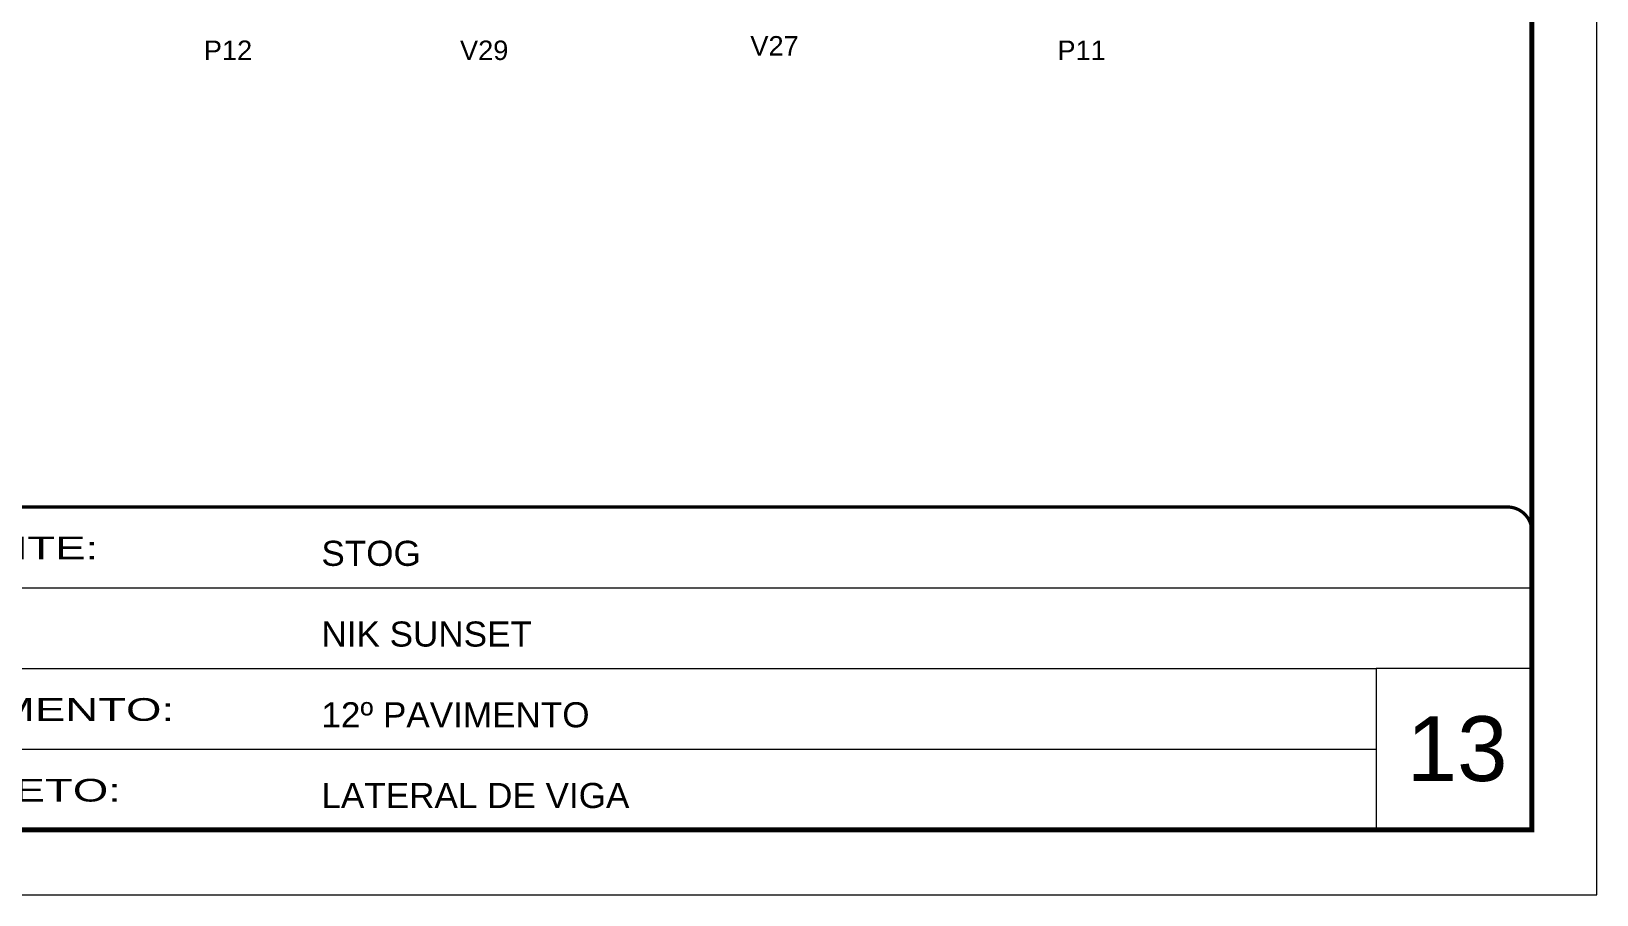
# Model space of a CAD drawing. Extents: x -10448 to -1189, y -11772 to 17235.
# Drawn here: x -9928 to -8963, y 12349 to 12881 of the extents above; entities that cross this region are included whole.
import ezdxf

# ---------------------------------------------------------------- set-up
doc = ezdxf.new("R2010")
doc.units = 0
doc.linetypes.add('CONTINUO', pattern=[0])
doc.linetypes.add('DASHED', pattern=[0.75, 0.5, -0.25])
doc.layers.add('5', color=5, linetype='Continuous')
for name, color, linetype, lineweight in [('CARIMBO', 255, 'Continuous', 9), ('Folhas', 255, 'Continuous', 9), ('SARRAFO DE PRESSAO', 251, 'DASHED', 9)]:
    doc.layers.add(name, color=color, linetype=linetype, lineweight=lineweight)
doc.styles.add('ARIAL', font='arial.ttf')
doc.styles.get("Standard").update_dxf_attribs({"font": 'arial.ttf'})
doc.styles.add('Tecnologia', font='')
doc.styles.get('Tecnologia').set_extended_font_data('Forgotten Futurist')

# ---------------------------------------------------------------- blocks, each defined once
blk = doc.blocks.new('9999999999')
at = {"color": 30, "linetype": 'CONTINUO'}
for p, q in [((98564.56, 34379.64), (99583.98, 34379.64)), ((98564.56, 34329.83), (99487.98, 34329.83)), ((99583.98, 34329.83), (99487.98, 34329.83)), ((99487.98, 34329.83), (99487.98, 34230.21)), ((98564.56, 34280.02), (99487.98, 34280.02))]:
    blk.add_line(p, q, dxfattribs=at)
at = {"color": 30, "linetype": 'CONTINUO', "const_width": 2}
blk.add_lwpolyline([(99583.98, 34230.21), (99583.98, 34414.45, 0.414214), (99568.98, 34429.45), (98228.98, 34429.45, 0.414214), (98213.98, 34414.45), (98213.98, 34245.21, 0.414214), (98228.98, 34230.21), (99583.98, 34230.21)], format="xyb", dxfattribs=at)
at = {"layer": 'Folhas'}
blk.add_lwpolyline([(98138.98, 34190.21), (99623.98, 34190.21), (99623.98, 35240.21), (98138.98, 35240.21)], close=True, dxfattribs=at)
at = {"layer": 'Folhas', "color": 30, "const_width": 3}
blk.add_lwpolyline([(98213.98, 34230.21), (99583.98, 34230.21), (99583.98, 35200.21), (98213.98, 35200.21)], close=True, dxfattribs=at)
at = {"color": 7, "linetype": 'Continuous', "ltscale": 5, "style": 'ARIAL'}
for s, height, p in [('STOG', 15.483, (98837.68, 34393.13)), ('NIK SUNSET', 15.483, (98837.68, 34343.32)), ('12º PAVIMENTO', 15.4829, (98837.68, 34293.51)), ('LATERAL DE VIGA', 15.4829, (98837.68, 34243.7))]:
    blk.add_text(s, height=height, dxfattribs=at).set_placement(p)
at = {"layer": 'Folhas', "color": 7, "style": 'Tecnologia', "width": 1.5}
for s, p in [('CLIENTE:', (98573.65, 34397.17)), ('PAVIMENTO:', (98573.65, 34297.5)), ('PROJETO:', (98573.65, 34247.69))]:
    blk.add_text(s, height=14, dxfattribs=at).set_placement(p)

msp = doc.modelspace()

# ---------------------------------------------------------------- block references
at = {"layer": 'SARRAFO DE PRESSAO', "color": 6, "linetype": 'ByBlock'}
msp.add_blockref('9999999999', (-108587.26, -21841.7), dxfattribs=at)

# ---------------------------------------------------------------- texts
at = {"layer": '5', "linetype": 'Continuous'}
for s, p in [('P12', (-9822.07, 12863.58)), ('V29', (-9664.14, 12863.58)), ('V27', (-9485.11, 12866.33)), ('P11', (-9295.76, 12863.58))]:
    msp.add_text(s, height=12, rotation=359.99996, dxfattribs=at).set_placement(p)
at = {"layer": 'CARIMBO', "style": 'ARIAL'}
msp.add_text('13', height=40, dxfattribs=at).set_placement((-9080.42, 12418.65))

doc.saveas('drawing.dxf')
